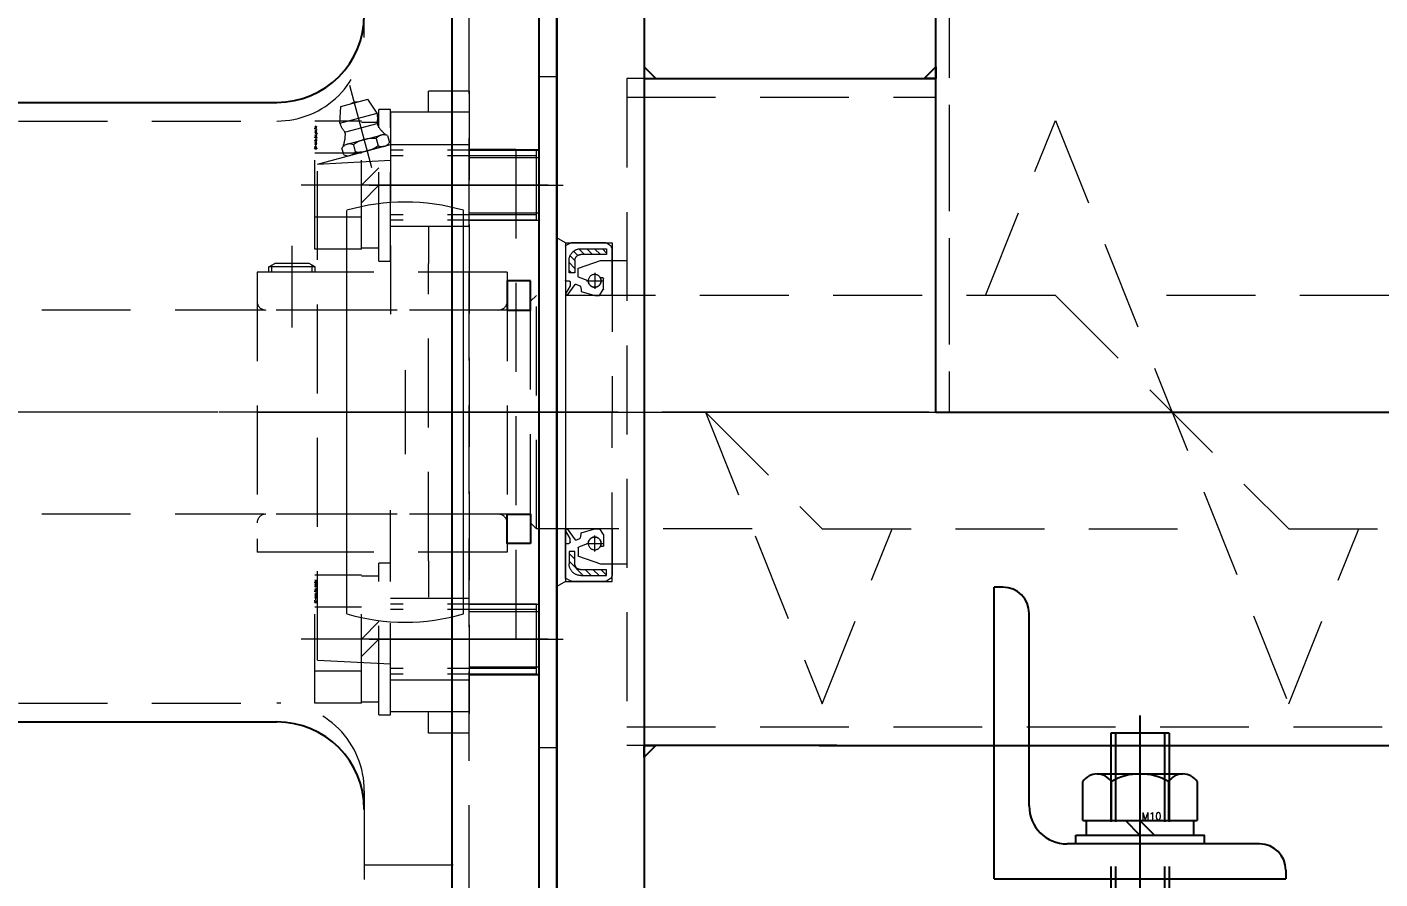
# Model space of a CAD drawing. Header units: millimetres. Extents: x 0 to 38884, y -3675 to 8056.
# Drawn here: x 3265 to 3496.9, y 1732.4 to 1878.4 of the extents above; entities that cross this region are included whole.
import ezdxf
from ezdxf import colors
from ezdxf.entities.mleader import LeaderData, LeaderLine
from ezdxf.enums import TextEntityAlignment as Align
from ezdxf.math import Vec2, Vec3

# ---------------------------------------------------------------- set-up
doc = ezdxf.new("R2010")
doc.units = ezdxf.units.MM
doc.header["$LTSCALE"] = 2.4
doc.header["$PDMODE"] = 99
doc.header["$PDSIZE"] = 1
doc.linetypes.add('CENTER2', pattern=[28.575, 19.05, -3.175, 3.175, -3.175])
doc.linetypes.add('HIDDEN', pattern=[9.525, 6.35, -3.175])
for name, color, linetype, lineweight in [('04_HIDDEN', 2, 'HIDDEN', 13), ('05_CENTER', 4, 'CENTER2', 13), ('08_DIM', 3, 'Continuous', 13)]:
    doc.layers.add(name, color=color, linetype=linetype, lineweight=lineweight)
doc.layers.add('10_DRAFT', color=8, linetype='Continuous', lineweight=0, plot=False)
doc.styles.add('KSS_TXT', font='txt.shx', dxfattribs={"bigfont": 'extfont2.shx'})
doc.styles.add('KSS_TXT_L', font='txt.shx', dxfattribs={"height": 3, "bigfont": 'extfont2.shx'})
doc.styles.get("Standard").update_dxf_attribs({"font": 'txt.shx', "bigfont": 'extfont2.shx'})
doc.dimstyles.new('KSS_DIM', dxfattribs={"dimscale": 2, "dimtxt": 3, "dimasz": 2.5, "dimexe": 1.25, "dimexo": 0.625, "dimtad": 1, "dimdsep": 46, "dimtxsty": 'KSS_TXT', "dimblk": 'OPEN30', "dimcen": 0, "dimazin": 2, "dimtfac": 0.75, "dimtmove": 0, "dimatfit": 3, "dimldrblk": 'OPEN30', "dimfxl": 1.25, "dimtolj": 1, "dimarcsym": 0})
pattern_1 = [(45, (-7949.1725, -399.9912), (-0.67351921, 0.67351921), [])]

# ---------------------------------------------------------------- blocks, each defined once
blk = doc.blocks.new('AM_BALLOON1')
at = {"transparency": 16777216}
blk.add_circle((0, 0), 5, dxfattribs=at)
blk.add_attdef('B_NUMBER', text='', height=3, dxfattribs=at).set_placement((0, 0), align=Align.MIDDLE_CENTER)
blk = doc.blocks.new('_OPEN')
at = {"color": 0, "linetype": 'ByBlock'}
for p, q in [((-1, 0.167), (0, 0)), ((0, 0), (-1, -0.167)), ((0, 0), (-1, 0))]:
    blk.add_line(p, q, dxfattribs=at)
blk = doc.blocks.new('AE2369A0a_1')
h = blk.add_hatch()
h.set_pattern_fill('ANSI31', color=0, scale=0.3)
h.set_pattern_definition(pattern_1)
edge = h.paths.add_edge_path()
edge.add_line((-0.61, 26), (-0.61, 23.89))
edge.add_line((-0.61, 23.89), (-1.61, 23.89))
edge.add_line((-1.61, 23.89), (-1.61, 26))
edge.add_arc((-2.61, 26), 1, 0, 90)
edge.add_line((-2.61, 27), (-7.05, 27))
edge.add_line((-7.05, 27), (-7.05, 28))
edge.add_line((-7.05, 28), (-2.61, 28))
edge.add_arc((-2.61, 26), 2, 0, 90, ccw=False)
h = blk.add_hatch()
h.set_pattern_fill('ANSI31', color=0, scale=0.3)
h.set_pattern_definition(pattern_1)
edge = h.paths.add_edge_path()
edge.add_line((-0.61, -26), (-0.61, -23.89))
edge.add_line((-0.61, -23.89), (-1.61, -23.89))
edge.add_line((-1.61, -23.89), (-1.61, -26))
edge.add_arc((-2.61, -26), 1, 270, 360, ccw=False)
edge.add_line((-2.61, -27), (-7.05, -27))
edge.add_line((-7.05, -27), (-7.05, -28))
edge.add_line((-7.05, -28), (-2.61, -28))
edge.add_arc((-2.61, -26), 2, 270, 360)
at = {"color": 0}
for p, q in [((-8, 28), (-7.86, 28.21)), ((-8, 26.1), (-8, 28)), ((-7.86, 28.21), (-7.86, 28.4)), ((-7.76, 28.5), (-7.72, 28.5)), ((-7.72, 28.5), (-7.03, 28.98)), ((-6.97, 29), (-1.02, 29)), ((-0.98, 28.99), (-0.06, 28.53)), ((0, 28.44), (0, 22.6)), ((-6.02, 26), (-7.9, 26)), ((-2.24, 24.69), (-5.98, 25.99)), ((-5, 23.88), (-5, 21.13)), ((-2.17, 23.24), (-2.17, 24.6)), ((-6.5, 21.04), (-6.5, 22.92)), ((-5.84, 20), (-6.48, 20.99)), ((-6.4, 23.02), (-5.97, 23.02)), ((-3.62, 22.5), (-6.38, 22.5)), ((-3.9, 22.5), (-2.24, 23.15)), ((-2.55, 21.53), (-2.67, 20.99)), ((-2.67, 20.99), (-2.67, 20.66)), ((-1.77, 21.92), (-2.46, 21.63)), ((-0.29, 20), (-1.65, 21.88)), ((-0.8, 22.25), (-0.8, 21.67)), ((-0.8, 21.67), (0, 20.28)), ((-0.1, 22.5), (-0.55, 22.5)), ((-5, 20), (-5.84, 20)), ((-2.67, 20.66), (-5, 20)), ((0, 20.28), (-0.29, 20)), ((-5.84, -20), (-6.48, -20.99)), ((-5, -20), (-5.84, -20)), ((-2.67, -20.66), (-5, -20)), ((-2.67, -20.99), (-2.67, -20.66)), ((-0.29, -20), (-1.65, -21.88)), ((-0.8, -21.67), (0, -20.28)), ((0, -20.28), (-0.29, -20)), ((-6.5, -21.04), (-6.5, -22.92)), ((-6.4, -23.02), (-5.97, -23.02)), ((-3.62, -22.5), (-6.38, -22.5)), ((-5, -23.88), (-5, -21.13)), ((-3.9, -22.5), (-2.24, -23.15)), ((-2.55, -21.53), (-2.67, -20.99)), ((-1.77, -21.92), (-2.46, -21.63)), ((-0.8, -22.25), (-0.8, -21.67)), ((-0.1, -22.5), (-0.55, -22.5)), ((0, -28.44), (0, -22.6)), ((-2.24, -24.69), (-5.98, -25.99)), ((-2.17, -23.24), (-2.17, -24.6)), ((-8, -26.1), (-8, -28)), ((-6.02, -26), (-7.9, -26)), ((-8, -28), (-7.86, -28.21)), ((-7.86, -28.21), (-7.86, -28.4)), ((-7.76, -28.5), (-7.72, -28.5)), ((-7.72, -28.5), (-7.03, -28.98)), ((-6.97, -29), (-1.02, -29)), ((-0.98, -28.99), (-0.06, -28.53))]:
    blk.add_line(p, q, dxfattribs=at)
for points in [[(-8, 20), (-8, 26.1), (-8, 28), (-7.86, 28.21), (-7.86, 28.4, -0.414214), (-7.76, 28.5), (-7.72, 28.5), (-7.03, 28.98, -0.152216), (-6.97, 29), (-1.02, 29, -0.116434), (-0.98, 28.99), (-0.06, 28.53, -0.284079), (0, 28.44), (0, 22.6), (0, 20)], [(-8, -20), (-8, -26.1), (-8, -28), (-7.86, -28.21), (-7.86, -28.4, 0.414214), (-7.76, -28.5), (-7.72, -28.5), (-7.03, -28.98, 0.152216), (-6.97, -29), (-1.02, -29, 0.116434), (-0.98, -28.99), (-0.06, -28.53, 0.284079), (0, -28.44), (0, -22.6), (0, -20)]]:
    blk.add_lwpolyline(points, format="xyb", dxfattribs=at)
for points in [[(-7.05, 27), (-2.61, 27, -0.414214), (-1.61, 26), (-1.61, 23.89), (-0.61, 23.89), (-0.61, 26, 0.414214), (-2.61, 28), (-7.05, 28)], [(-7.05, -27), (-2.61, -27, 0.414214), (-1.61, -26), (-1.61, -23.89), (-0.61, -23.89), (-0.61, -26, -0.414214), (-2.61, -28), (-7.05, -28)]]:
    blk.add_lwpolyline(points, format="xyb", close=True, dxfattribs=at)
for centre in [(-5, 22.5), (-5, -22.5)]:
    blk.add_circle(centre, 1.1, dxfattribs=at)
for centre, radius, start, end in [((-7.76, 28.4), 0.1, 90, 180), ((-6.97, 28.9), 0.1, 90, 124.6196), ((-1.02, 28.9), 0.1, 63.4349, 90), ((-0.1, 28.44), 0.1, 0, 63.4349), ((-7.9, 26.1), 0.1, 180, 270), ((-6.02, 25.9), 0.1, 70.7852, 90), ((-2.27, 24.6), 0.1, 360, 70.7852), ((-2.27, 23.24), 0.1, 291.3398, 0), ((-6.4, 22.92), 0.1, 90, 180), ((-6.4, 21.04), 0.1, 180, 213.1298), ((-5, 22.5), 1.1, 151.8115, 360), ((-2.4, 21.5), 0.15, 112.1154, 167.0125), ((-1.73, 21.82), 0.1, 35.7815, 112.1154), ((-0.55, 22.25), 0.25, 90, 180), ((-0.1, 22.6), 0.1, 270, 360), ((-6.4, -21.04), 0.1, 146.8702, 180), ((-6.4, -22.92), 0.1, 180, 270), ((-5, -22.5), 1.1, 0, 208.1885), ((-2.4, -21.5), 0.15, 192.9875, 247.8846), ((-2.27, -23.24), 0.1, 360, 68.6602), ((-1.73, -21.82), 0.1, 247.8846, 324.2185), ((-0.55, -22.25), 0.25, 180, 270), ((-0.1, -22.6), 0.1, 0, 90), ((-2.27, -24.6), 0.1, 289.2148, 0), ((-7.9, -26.1), 0.1, 90, 180), ((-6.02, -25.9), 0.1, 270, 289.2148), ((-7.76, -28.4), 0.1, 180, 270), ((-6.97, -28.9), 0.1, 235.3804, 270), ((-1.02, -28.9), 0.1, 270, 296.5651), ((-0.1, -28.44), 0.1, 296.5651, 360)]:
    blk.add_arc(centre, radius, start, end, dxfattribs=at)
at = {"layer": '10_DRAFT'}
blk.add_line((0, 0), (-8, 0), dxfattribs=at)
for points in [[(-8, 20), (0, 20)], [(-8, -20), (0, -20)]]:
    blk.add_lwpolyline(points, dxfattribs=at)
blk = doc.blocks.new('_Open30')
at = {"color": 0, "linetype": 'ByBlock', "lineweight": -2}
for p, q in [((-1, 0.2679), (0, 0)), ((0, 0), (-1, -0.2679)), ((0, 0), (-1, 0))]:
    blk.add_line(p, q, dxfattribs=at)
blk = doc.blocks.new('*D315')
at = {"layer": '08_DIM', "color": 0, "lineweight": -2, "transparency": 16777216}
for p, q in [((3035.8, 1841.62), (3035.8, 2731.99)), ((3620.8, 2713.24), (3620.8, 2731.99)), ((3595.8, 2719.49), (3060.8, 2719.49))]:
    blk.add_line(p, q, dxfattribs=at)
at = {"layer": 'Defpoints', "color": 0, "transparency": 16777216}
for p in [(3035.8, 2719.49), (3620.8, 2706.99), (3035.8, 1835.37)]:
    blk.add_point(p, dxfattribs=at)
at = {"layer": '08_DIM', "color": 0, "lineweight": -2, "transparency": 16777216, "xscale": 25, "yscale": 25, "zscale": 25, "rotation": 180}
blk.add_blockref('_Open30', (3035.8, 2719.49), dxfattribs=at)
at = {"layer": '08_DIM', "color": 0, "lineweight": -2, "transparency": 16777216, "xscale": 25, "yscale": 25, "zscale": 25}
blk.add_blockref('_Open30', (3620.8, 2719.49), dxfattribs=at)
at = {"layer": '08_DIM', "color": 0, "transparency": 16777216, "insert": (3328.3, 2740.78), "char_height": 30, "attachment_point": 5, "style": 'KSS_TXT'}
blk.add_mtext('\\A1;585', dxfattribs=at)
blk = doc.blocks.new('A$C5B70685D_1')
at = {"color": 0}
for p, q in [((1.5, 50), (0, 50)), ((0, 0), (0, 50)), ((6, 12.5), (6, 45.5)), ((45.5, 6), (12.5, 6)), ((0, 0), (50, 0)), ((50, 1.5), (50, 0))]:
    blk.add_line(p, q, dxfattribs=at)
for centre, radius, start, end in [((1.5, 45.5), 4.5, 0, 90), ((12.5, 12.5), 6.5, 180, 270), ((45.5, 1.5), 4.5, 0, 90)]:
    blk.add_arc(centre, radius, start, end, dxfattribs=at)
blk = doc.blocks.new('A$C505301D7_1')
at = {"color": 0}
for p, q in [((65, 0), (65, 324)), ((15, 57.15), (65, 57.15)), ((65, 0), (465, 0)), ((45, -57.15), (15, -57.15)), ((48, -57.15), (45, -57.15)), ((45, -57.15), (48, -57.15)), ((48, -57.15), (692, -57.15))]:
    blk.add_line(p, q, dxfattribs=at)
blk.add_lwpolyline([(0, 115), (15, 115), (15, -115), (0, -115)], close=True, dxfattribs=at)
at = {"color": 3}
for points in [[(15, 57.15), (17, 57.15), (17, 57.15), (15, 59.15)], [(65, 57.15), (63, 57.15), (63, 57.15), (65, 59.15)], [(15, -57.15), (17, -57.15), (17, -57.15), (15, -59.15)]]:
    blk.add_lwpolyline(points, close=True, dxfattribs=at)
at = {"layer": '04_HIDDEN'}
for p, q in [((67.3, 327), (67.3, 0)), ((67.3, 324), (67.3, 0)), ((12, 57.15), (12, -57.15)), ((15, 57.15), (12, 57.15)), ((12, 53.95), (65, 53.95)), ((1.5, 29), (0, 29.87)), ((9.5, 29), (9.5, 0)), ((9.5, 26), (12, 26)), ((9.5, -29), (9.5, 0)), ((9.5, -26), (12, -26)), ((1.5, -29), (0, -29.87)), ((12, -53.95), (1161, -53.95)), ((15, -57.15), (12, -57.15))]:
    blk.add_line(p, q, dxfattribs=at)
for points in [[(1.5, 29), (9.5, 29)], [(1.5, -29), (9.5, -29)]]:
    blk.add_lwpolyline(points, dxfattribs=at)
at = {"layer": '05_CENTER'}
blk.add_line((100, -86.9), (100, -67.11), dxfattribs=at)
at = {"layer": '10_DRAFT'}
for p, q in [((1.5, 29), (1.5, -29)), ((-9.04, 0), (1174.72, 0))]:
    blk.add_line(p, q, dxfattribs=at)
blk.add_blockref('A$C5B70685D_1', (75, -80))
blk = doc.blocks.new('A$C5CF003DA_1')
blk.add_blockref('A$C505301D7_1', (0, 0))
blk = doc.blocks.new('A$C1A3C2C0C_1_1_1')
at = {"color": 0, "linetype": 'CENTER2'}
blk.add_line((0, -34), (0, 14), dxfattribs=at)
at = {"color": 0}
for p, q in [((-9.81, 11), (9.81, 11)), ((-9.81, 4), (-9.81, 11)), ((-4.91, 4), (-4.91, 11)), ((4.91, 4), (4.91, 11)), ((9.81, 4), (9.81, 11)), ((9.81, 4), (-9.81, 4)), ((-9.25, 4), (-9.25, 1.5)), ((0, 1.5), (-2.5, 4)), ((0, 4), (2.5, 1.5)), ((9.25, 1.5), (9.25, 4)), ((-11, 1.5), (11, 1.5)), ((-11, 1.5), (-11, 0)), ((11, 0), (11, 1.5)), ((-11, 0), (11, 0))]:
    blk.add_line(p, q, dxfattribs=at)
at = {"color": 0, "linetype": 'HIDDEN'}
for p, q in [((-5, -31), (-5, 0)), ((-4.19, -31), (-4.19, 0)), ((4.19, -31), (4.19, 0)), ((5, -31), (5, 0)), ((-5, -31), (5, -31))]:
    blk.add_line(p, q, dxfattribs=at)
at = {"layer": '10_DRAFT', "style": 'KSS_TXT_L'}
blk.add_text('BT-M10x35L,SW,PW', height=0.3, dxfattribs=at).set_placement((5.1, 10.66))
blk = doc.blocks.new('M10Nza_1_1_1')
at = {"color": 0}
for p, q in [((-7.35, 12), (7.35, 12)), ((-9.8, 4), (-9.8, 10.69)), ((-4.9, 4), (-4.9, 10.69)), ((4.9, 10.69), (4.9, 4)), ((9.8, 10.69), (9.8, 4)), ((-9.8, 4), (9.8, 4)), ((-9.2, 1.5), (-9.2, 4)), ((0, 1.5), (-2.5, 4)), ((0, 4), (2.5, 1.5)), ((9.2, 4), (9.2, 1.5))]:
    blk.add_line(p, q, dxfattribs=at)
at = {"color": 0, "linetype": 'CENTER2'}
blk.add_line((0, 12), (0, 0), dxfattribs=at)
at = {"color": 0}
blk.add_lwpolyline([(-11, 1.5), (11, 1.5), (11, 0), (-11, 0)], close=True, dxfattribs=at)
for centre, radius, start, end in [((-7.35, 9.06), 2.94, 33.626, 146.374), ((0, 2.2), 9.8, 60, 120), ((7.35, 9.06), 2.94, 33.626, 146.374)]:
    blk.add_arc(centre, radius, start, end, dxfattribs=at)
at = {"layer": '10_DRAFT', "style": 'KSS_TXT'}
blk.add_text('M10', height=1.25, dxfattribs=at).set_placement((0.26, 4.12))
blk = doc.blocks.new('A$C524B3920_1')
at = {"layer": '05_CENTER'}
blk.add_line((-600, -12.4), (-600, 6.43), dxfattribs=at)
blk = doc.blocks.new('A$C741D14CE_1')
at = {"rotation": 180}
blk.add_blockref('A$C1A3C2C0C_1_1_1', (-600, -6), dxfattribs=at)
for name, p in [('M10Nza_1_1_1', (-600, 6)), ('A$C524B3920_1', (0, 0))]:
    blk.add_blockref(name, p)
blk = doc.blocks.new('*D468')
at = {"layer": '08_DIM', "color": 0, "lineweight": -2, "transparency": 16777216}
for p, q in [((3364.55, 2142.37), (2806.5, 2142.37)), ((2819, 1837.37), (2819, 2117.37)), ((3029.55, 1812.37), (2806.5, 1812.37))]:
    blk.add_line(p, q, dxfattribs=at)
at = {"layer": 'Defpoints', "color": 0, "transparency": 16777216}
for p in [(2819, 2142.37), (3370.8, 2142.37), (3035.8, 1812.37)]:
    blk.add_point(p, dxfattribs=at)
at = {"layer": '08_DIM', "color": 0, "lineweight": -2, "transparency": 16777216, "xscale": 25, "yscale": 25, "zscale": 25}
for p, rotation in [((2819, 2142.37), 90), ((2819, 1812.37), 270)]:
    blk.add_blockref('_Open30', p, dxfattribs=dict(at, rotation=rotation))
at = {"layer": '08_DIM', "color": 0, "transparency": 16777216, "insert": (2797.75, 1977.37), "char_height": 30, "attachment_point": 5, "rotation": 90, "style": 'KSS_TXT'}
blk.add_mtext('\\A1;330', dxfattribs=at)
blk = doc.blocks.new('A$C02B163D6_1')
at = {"color": 0}
for p, q in [((-150, 82.6), (-165, 82.6)), ((-15, 82.6), (-30, 82.6)), ((-135, 53.09), (-45, 53.09)), ((-135, -53.09), (-45, -53.09)), ((-150, -82.6), (-165, -82.6)), ((-15, -82.6), (-30, -82.6))]:
    blk.add_line(p, q, dxfattribs=at)
for points in [[(-180, 115), (-165, 115), (-165, -115), (-180, -115)], [(-15, -115), (0, -115), (0, 115), (-15, 115)]]:
    blk.add_lwpolyline(points, close=True, dxfattribs=at)
at = {"color": 3}
for points in [[(-165, 82.6), (-163, 82.6), (-163, 82.6), (-165, 84.6)], [(-15, 82.6), (-17, 82.6), (-17, 82.6), (-15, 84.6)], [(-165, -82.6), (-163, -82.6), (-163, -82.6), (-165, -84.6)], [(-15, -82.6), (-17, -82.6), (-17, -82.6), (-15, -84.6)]]:
    blk.add_lwpolyline(points, close=True, dxfattribs=at)
at = {"color": 0}
for centre, start, end in [((-135, 68.09), 180, 270), ((-45, 68.09), 270, 0), ((-135, -68.09), 90, 180), ((-45, -68.09), 0, 90)]:
    blk.add_arc(centre, 15, start, end, dxfattribs=at)
at = {"layer": '04_HIDDEN'}
for p, q in [((-180, 101.5), (-165, 101.5)), ((-180, 88.5), (-165, 88.5)), ((-165, 82.6), (-168, 82.6)), ((-168, -82.6), (-168, 82.6)), ((-15, 82.6), (-12, 82.6)), ((-12, -82.6), (-12, 82.6)), ((-168, 77.6), (-150, 77.6)), ((-30, 77.6), (-12, 77.6)), ((-12, 44.89), (0, 44.89)), ((-12, 43.64), (0, 43.64)), ((-12, 34.14), (0, 34.14)), ((-12, 32.89), (0, 32.89)), ((-168, 31), (-180, 31)), ((-168, -31), (-180, -31)), ((-12, -32.89), (0, -32.89)), ((-12, -34.14), (0, -34.14)), ((-12, -43.64), (0, -43.64)), ((-12, -44.89), (0, -44.89)), ((-168, -77.6), (-150, -77.6)), ((-30, -77.6), (-12, -77.6)), ((-165, -82.6), (-168, -82.6)), ((-15, -82.6), (-12, -82.6)), ((-180, -88.5), (-165, -88.5)), ((-180, -101.5), (-165, -101.5))]:
    blk.add_line(p, q, dxfattribs=at)
at = {"layer": '04_HIDDEN', "color": 9}
for p, q in [((-12, 45), (0, 45)), ((-12, -45), (0, -45))]:
    blk.add_line(p, q, dxfattribs=at)
at = {"layer": '04_HIDDEN'}
for points in [[(-150, 82.6), (-150, 64.88, 0.414214), (-135, 49.88), (-45, 49.88, 0.414214), (-30, 64.88), (-30, 82.6)], [(-150, -82.6), (-150, -64.88, -0.414214), (-135, -49.88), (-45, -49.88, -0.414214), (-30, -64.88), (-30, -82.6)]]:
    blk.add_lwpolyline(points, format="xyb", dxfattribs=at)
at = {"layer": '05_CENTER'}
for p, q in [((-22.37, 100), (7.26, 100)), ((-157.63, 95), (-187.26, 95)), ((-16.14, 38.89), (4.12, 38.89)), ((6, 0), (-186.3, 0)), ((-16.14, -38.89), (4.12, -38.89)), ((-157.63, -95), (-187.26, -95)), ((-22.37, -100), (7.26, -100))]:
    blk.add_line(p, q, dxfattribs=at)
blk = doc.blocks.new('MUCFC207c_1')
at = {"color": 0, "linetype": 'CENTER2'}
for p, q in [((-16.72, 41.88), (-20.5, 55.98)), ((-17.16, 38.89), (3.27, 38.89)), ((-30.4, 28.5), (-30.4, 14.5)), ((-17.16, -38.89), (3.27, -38.89))]:
    blk.add_line(p, q, dxfattribs=at)
at = {"color": 0}
for p, q in [((-22.02, 52.37), (-17.38, 53.61)), ((-15.81, 51.23), (-17.38, 53.61)), ((0, 55), (-7, 55)), ((-7, 51.39), (-7, 55)), ((0, 55), (0, -55)), ((-22.19, 49.53), (-22.02, 52.37)), ((-22.19, 49.53), (-15.81, 51.23)), ((0, 51.39), (-13.5, 51.39)), ((-13.5, 51.39), (-13.5, 16.79)), ((-15.84, 49.42), (-21.25, 47.97)), ((-20.95, 45.92), (-15.09, 47.49)), ((-15.97, 46.87), (-15.64, 45.66)), ((-14.02, 47.4), (-13.69, 46.18)), ((-26, 42.5), (-13.5, 45.85)), ((-21.5, 44.09), (-21.83, 45.31)), ((-14.57, 45.56), (-20.43, 43.99)), ((-19.87, 45.83), (-19.55, 44.61)), ((8, 45), (0, 45)), ((8, 45), (8, -45)), ((-26, 42.5), (-13.5, 43.16)), ((-26, -42.5), (-26, 42.5)), ((-7, 31.72), (-7, 25.5)), ((-26, 24), (-36.4, 24)), ((-36.4, 24), (-36.4, -24)), ((-34.4, 24.9), (-33.36, 25.5)), ((-26.4, 24.9), (-34.4, 24.9)), ((-34.4, 24), (-34.4, 24.9)), ((-33.85, 24), (-33.85, 25.22)), ((-27.44, 25.5), (-33.36, 25.5)), ((-26.4, 24.9), (-27.44, 25.5)), ((-26.95, 24), (-26.95, 25.22)), ((-26.4, 24), (-26.4, 24.9)), ((-7, -25.5), (-7, 25.5)), ((-13.5, -51.39), (-13.5, -16.79)), ((-26, -24), (-36.4, -24)), ((-7, -25.5), (-7, -31.72)), ((-26, -42.5), (-13.5, -43.16)), ((8, -45), (0, -45)), ((0, -51.39), (-13.5, -51.39)), ((-7, -55), (-7, -51.39)), ((0, -55), (-7, -55))]:
    blk.add_line(p, q, dxfattribs=at)
for centre, radius, start, end in [((-19.31, 51.55), 1.59, 84.555, 125.445), ((-19, 50.38), 3.3, 347.9467, 15), ((-19, 50.38), 3.3, 195, 222.0533), ((-14.99, 49.52), 0.8, 167.9467, 210.2157), ((-10.5, 52.14), 6, 210.2157, 230.6802), ((-27.25, 47.65), 6, 339.3198, 359.7843), ((-22.05, 47.63), 0.8, 359.7843, 42.0533), ((-16.54, 41.21), 5.7, 84.2291, 125.7709), ((-14.69, 45.98), 1.56, 64.7398, 145.2602), ((-20.54, 44.41), 1.56, 64.7398, 145.2602), ((-20.83, 45.5), 1.56, 244.7398, 325.2602), ((-18.97, 50.28), 5.7, 264.2291, 305.7709), ((-14.98, 47.07), 1.56, 244.7398, 325.2602)]:
    blk.add_arc(centre, radius, start, end, dxfattribs=at)
at = {"layer": '04_HIDDEN', "color": 0}
for p, q in [((-13.5, 45.89), (0, 45.89)), ((-13.5, 31.89), (0, 31.89)), ((6.5, 24), (-26, 24)), ((6.5, 24), (6.5, -24)), ((5, 17.5), (-34.9, 17.5)), ((5, -17.5), (-34.9, -17.5)), ((6.5, -24), (-26, -24)), ((-13.5, -31.89), (0, -31.89)), ((-13.5, -45.89), (0, -45.89))]:
    blk.add_line(p, q, dxfattribs=at)
for centre, start, end in [((-34.9, 19), 180, 270), ((5, 19), 270, 0), ((-34.9, -19), 90, 180), ((5, -19), 0, 90)]:
    blk.add_arc(centre, 1.5, start, end, dxfattribs=at)
at = {"layer": '10_DRAFT'}
for p, q in [((-21, -34.58), (-21, 34.58)), ((-1, -34.58), (-1, 34.58)), ((-11, 7.21), (-11, -7.21)), ((-36.4, 0), (8, 0))]:
    blk.add_line(p, q, dxfattribs=at)
for start, end in [(73.8724, 106.1276), (253.8724, 286.1276)]:
    blk.add_arc((-11, 0), 36, start, end, dxfattribs=at)
blk = doc.blocks.new('A$C5252492D_1')
at = {"color": 0}
for p, q in [((357, 20), (369, 50)), ((369, 50), (409, -50)), ((279, 19), (280, 20)), ((279, -19), (279, 19)), ((280, -20), (280, 20)), ((369, 20), (280, 20)), ((369, 20), (409, -20)), ((279, 17.5), (1, 17.5)), ((309, 0), (329, -50)), ((309, 0), (329, -20)), ((279, -17.5), (1, -17.5)), ((280, -20), (279, -19)), ((317, -20), (280, -20)), ((329, -50), (341, -20)), ((409, -50), (421, -20))]:
    blk.add_line(p, q, dxfattribs=at)
for points in [[(449, 20), (381, 20)], [(329, -20), (397, -20)], [(409, -20), (477, -20)]]:
    blk.add_lwpolyline(points, dxfattribs=at)
at = {"layer": '05_CENTER'}
blk.add_line((1444.58, 0), (-6, 0), dxfattribs=at)
blk = doc.blocks.new('A$C4DE534E5_2')
at = {"color": 0, "linetype": 'CENTER2'}
blk.add_line((0, -27.01), (0, 15.35), dxfattribs=at)
at = {"color": 0}
for p, q in [((-10.97, 13), (10.97, 13)), ((-10.97, 5), (-10.97, 13)), ((-5.48, 5), (-5.48, 13)), ((5.48, 5), (5.48, 13)), ((10.97, 5), (10.97, 13)), ((-10.97, 5), (10.97, 5)), ((-10.75, 5), (-10.75, 2)), ((0, 2), (-3, 5)), ((0, 5), (3, 2)), ((10.75, 2), (10.75, 5)), ((-13, 2), (13, 2)), ((-13, 2), (-13, 0)), ((-13, 0), (13, 0)), ((13, 0), (13, 2))]:
    blk.add_line(p, q, dxfattribs=at)
at = {"color": 0, "linetype": 'HIDDEN'}
for p, q in [((-6, -25), (-6, 0)), ((-5.05, -25), (-5.05, 0)), ((5.05, -25), (5.05, 0)), ((6, -25), (6, 0)), ((-6, -25), (6, -25))]:
    blk.add_line(p, q, dxfattribs=at)
at = {"layer": '10_DRAFT', "style": 'KSS_TXT_L'}
blk.add_text('BT-M12x30L,SW,PW', height=0.3, dxfattribs=at).set_placement((6.19, 12.66))
blk = doc.blocks.new('A$C1D254277_1')
at = {"color": 0}
for points in [[(4, 22.5), (0, 22.5), (0, 17.5), (4, 17.5)], [(4, -22.5), (0, -22.5), (0, -17.5), (4, -17.5)]]:
    blk.add_lwpolyline(points, close=True, dxfattribs=at)
at = {"layer": '10_DRAFT'}
blk.add_line((0, 0), (4, 0), dxfattribs=at)
blk = doc.blocks.new('A$C33B27836_1')
at = {"color": 3}
blk.add_lwpolyline([(0, 115), (3, 115), (3, -115), (0, -115)], close=True, dxfattribs=at)
at = {"layer": '04_HIDDEN', "color": 3}
for p, q in [((0, 57.5), (3, 57.5)), ((0, -57.5), (3, -57.5))]:
    blk.add_line(p, q, dxfattribs=at)
at = {"layer": '05_CENTER'}
for p, q in [((-7.07, 100), (9.94, 100)), ((-7.07, -100), (9.94, -100))]:
    blk.add_line(p, q, dxfattribs=at)
at = {"layer": '10_DRAFT'}
blk.add_line((0, 0), (3, 0), dxfattribs=at)
blk = doc.blocks.new('A$C56C97FEF_1')
for name in ['A$C02B163D6_1', 'A$C33B27836_1']:
    blk.add_blockref(name, (-3, 0))
at = {"color": 4}
blk.add_blockref('A$C1D254277_1', (-8.5, 0), dxfattribs=at)
at = {"layer": '04_HIDDEN', "color": 4}
blk.add_blockref('MUCFC207c_1', (-15, 0), dxfattribs=at)
at = {"layer": '04_HIDDEN', "rotation": 90}
for p in [(-28.5, 38.89), (-28.5, -38.89)]:
    blk.add_blockref('A$C4DE534E5_2', p, dxfattribs=at)
at = {"layer": '04_HIDDEN'}
blk.add_blockref('A$C5252492D_1', (-283.5, 0), dxfattribs=at)

msp = doc.modelspace()

# ---------------------------------------------------------------- block references
for name, p in [('A$C5CF003DA_1', (3355.8009, 1812.366)), ('A$C56C97FEF_1', (3355.8009, 1812.366)), ('A$C741D14CE_1', (4055.8009, 1732.366))]:
    msp.add_blockref(name, p)
at = {"layer": '04_HIDDEN', "color": 4, "xscale": -1}
msp.add_blockref('AE2369A0a_1', (3357.3009, 1812.366), dxfattribs=at)

# ---------------------------------------------------------------- dimensions: what is measured, and where the dimension line sits
at = {"layer": '08_DIM', "color": 1}
dim = msp.add_linear_dim(base=(3035.8005, 2719.4925), p1=(3620.8009, 2706.9925), p2=(3035.8005, 1835.366), dimstyle='KSS_DIM', override={"dimscale": 10, "dimarcsym": 1}, dxfattribs=at)
dim.commit()
dim.dimension.update_dxf_attribs({"geometry": '*D315', "text_midpoint": (3328.3007, 2740.7842)})
dim = msp.add_linear_dim(base=(2819.0041, 2142.366), p1=(3035.8005, 1812.366), p2=(3370.8009, 2142.366), angle=90, dimstyle='KSS_DIM', override={"dimscale": 10, "dimarcsym": 1}, dxfattribs=at)
dim.commit()
dim.dimension.update_dxf_attribs({"geometry": '*D468', "text_midpoint": (2797.7541, 1977.366)})

# ---------------------------------------------------------------- leaders
at = {"layer": '08_DIM'}
ml = msp.add_multileader_block('Standard', dxfattribs=at)
ml.set_content('AM_BALLOON1', color=256, scale=3)
ml.set_attribute('B_NUMBER', 'B', width=0)
ml.set_leader_properties(color=256, linetype='ByLayer', lineweight=-1)
ml.set_arrow_properties(name='OPEN')
ml.build(insert=Vec2(0, 0))
ml.multileader.update_dxf_attribs({"leader_type": 0, "has_dogleg": 0, "text_right_attachment_type": 6, "dogleg_length": 0, "arrow_head_size": 6, "scale": 3, "block_connection_type": 1})
ctx = ml.context
ctx.base_point, ctx.scale, ctx.char_height, ctx.arrow_head_size, ctx.landing_gap_size, ctx.plane_origin = Vec3(10430.3073, 2738.286), 3, 12, 6, 6, Vec3(10430.3073, 2738.286)
ctx.right_attachment, ctx.attachment_type = 6, 1
notes = []
notes.append((ctx, [(0, (0, 0, 0), (0, 0), (1, 0), 1, [])]))
ctx.block.insert = Vec3(10430.3073, 2738.286)
ml = msp.add_multileader_block('Standard', dxfattribs=at)
ml.set_content('AM_BALLOON1', color=256, scale=3)
ml.set_attribute('B_NUMBER', 'L', width=0)
ml.set_leader_properties(color=256, linetype='ByLayer', lineweight=-1)
ml.set_arrow_properties(name='OPEN')
ml.build(insert=Vec2(0, 0))
ml.multileader.update_dxf_attribs({"leader_type": 0, "has_dogleg": 0, "text_right_attachment_type": 6, "dogleg_length": 0, "arrow_head_size": 6, "scale": 3, "block_connection_type": 1})
ctx = ml.context
ctx.base_point, ctx.scale, ctx.char_height, ctx.arrow_head_size, ctx.landing_gap_size, ctx.plane_origin = Vec3(10446.325, 2647.0109), 3, 12, 6, 6, Vec3(10446.325, 2647.0109)
ctx.right_attachment, ctx.attachment_type = 6, 1
notes.append((ctx, [(0, (0, 0, 0), (0, 0), (1, 0), 1, [])]))
ctx.block.insert = Vec3(10446.325, 2647.0109)
ml = msp.add_multileader_block('Standard', dxfattribs=at)
ml.set_content('AM_BALLOON1', color=256, scale=3)
ml.set_attribute('B_NUMBER', 'I', width=0)
ml.set_leader_properties(color=256, linetype='ByLayer', lineweight=-1)
ml.set_arrow_properties(name='OPEN')
ml.build(insert=Vec2(0, 0))
ml.multileader.update_dxf_attribs({"leader_type": 0, "has_dogleg": 0, "text_right_attachment_type": 6, "dogleg_length": 0, "arrow_head_size": 6, "scale": 3, "block_connection_type": 1})
ctx = ml.context
ctx.base_point, ctx.scale, ctx.char_height, ctx.arrow_head_size, ctx.landing_gap_size, ctx.plane_origin = Vec3(10429.5372, 2608.367), 3, 12, 6, 6, Vec3(10429.5372, 2608.367)
ctx.right_attachment, ctx.attachment_type = 6, 1
notes.append((ctx, [(0, (0, 0, 0), (0, 0), (1, 0), 1, [])]))
ctx.block.insert = Vec3(10429.5372, 2608.367)
ml = msp.add_multileader_block('Standard', dxfattribs=at)
ml.set_content('AM_BALLOON1', color=256, scale=3)
ml.set_attribute('B_NUMBER', 'H', width=0)
ml.set_leader_properties(color=256, linetype='ByLayer', lineweight=-1)
ml.set_arrow_properties(name='OPEN')
ml.build(insert=Vec2(0, 0))
ml.multileader.update_dxf_attribs({"leader_type": 0, "has_dogleg": 0, "text_right_attachment_type": 6, "dogleg_length": 0, "arrow_head_size": 6, "scale": 3, "block_connection_type": 1})
ctx = ml.context
ctx.base_point, ctx.scale, ctx.char_height, ctx.arrow_head_size, ctx.landing_gap_size, ctx.plane_origin = Vec3(10445.8021, 2569.0443), 3, 12, 6, 6, Vec3(10445.8021, 2569.0443)
ctx.right_attachment, ctx.attachment_type = 6, 1
notes.append((ctx, [(0, (0, 0, 0), (0, 0), (1, 0), 1, [])]))
ctx.block.insert = Vec3(10445.8021, 2569.0443)
ml = msp.add_multileader_block('Standard', dxfattribs=at)
ml.set_content('AM_BALLOON1', color=256, scale=3)
ml.set_attribute('B_NUMBER', 'G', width=0)
ml.set_leader_properties(color=256, linetype='ByLayer', lineweight=-1)
ml.set_arrow_properties(name='OPEN')
ml.build(insert=Vec2(0, 0))
ml.multileader.update_dxf_attribs({"leader_type": 0, "has_dogleg": 0, "text_right_attachment_type": 6, "dogleg_length": 0, "arrow_head_size": 6, "scale": 3, "block_connection_type": 1})
ctx = ml.context
ctx.base_point, ctx.scale, ctx.char_height, ctx.arrow_head_size, ctx.landing_gap_size, ctx.plane_origin = Vec3(10453.2259, 2484.8045), 3, 12, 6, 6, Vec3(10453.2259, 2484.8045)
ctx.right_attachment, ctx.attachment_type = 6, 1
notes.append((ctx, [(0, (0, 0, 0), (0, 0), (1, 0), 1, [])]))
ctx.block.insert = Vec3(10453.2259, 2484.8045)
ml = msp.add_multileader_block('Standard', dxfattribs=at)
ml.set_content('AM_BALLOON1', color=256, scale=3)
ml.set_attribute('B_NUMBER', 'M', width=0)
ml.set_leader_properties(color=256, linetype='ByLayer', lineweight=-1)
ml.set_arrow_properties(name='OPEN')
ml.build(insert=Vec2(0, 0))
ml.multileader.update_dxf_attribs({"leader_type": 0, "has_dogleg": 0, "text_right_attachment_type": 6, "dogleg_length": 0, "arrow_head_size": 6, "scale": 3, "block_connection_type": 1})
ctx = ml.context
ctx.base_point, ctx.scale, ctx.char_height, ctx.arrow_head_size, ctx.landing_gap_size, ctx.plane_origin = Vec3(10331.1225, 2418.1205), 3, 12, 6, 6, Vec3(10327.6221, 2438.1106)
ctx.right_attachment, ctx.attachment_type = 6, 1
notes.append((ctx, [(0, (0, 0, 0), (0, 0), (1, 0), 1, [])]))
ctx.block.insert = Vec3(10331.1225, 2418.1205)
ml = msp.add_multileader_block('Standard', dxfattribs=at)
ml.set_content('AM_BALLOON1', color=256, scale=3)
ml.set_attribute('B_NUMBER', 'U', width=0)
ml.set_leader_properties(color=256, linetype='ByLayer', lineweight=-1)
ml.set_arrow_properties(name='OPEN')
ml.build(insert=Vec2(0, 0))
ml.multileader.update_dxf_attribs({"leader_type": 0, "has_dogleg": 0, "text_right_attachment_type": 6, "dogleg_length": 0, "arrow_head_size": 6, "scale": 3, "block_connection_type": 1})
ctx = ml.context
ctx.base_point, ctx.scale, ctx.char_height, ctx.arrow_head_size, ctx.landing_gap_size, ctx.plane_origin = Vec3(10338.3343, 2380.9736), 3, 12, 6, 6, Vec3(10334.834, 2400.9636)
ctx.right_attachment, ctx.attachment_type = 6, 1
notes.append((ctx, [(0, (0, 0, 0), (0, 0), (1, 0), 1, [])]))
ctx.block.insert = Vec3(10338.3343, 2380.9736)
ml = msp.add_multileader_block('Standard', dxfattribs=at)
ml.set_content('AM_BALLOON1', color=256, scale=3)
ml.set_attribute('B_NUMBER', 'C', width=0)
ml.set_leader_properties(color=256, linetype='ByLayer', lineweight=-1)
ml.set_arrow_properties(name='OPEN')
ml.build(insert=Vec2(0, 0))
ml.multileader.update_dxf_attribs({"leader_type": 0, "has_dogleg": 0, "text_right_attachment_type": 6, "dogleg_length": 0, "arrow_head_size": 6, "scale": 3, "block_connection_type": 1})
ctx = ml.context
ctx.base_point, ctx.scale, ctx.char_height, ctx.arrow_head_size, ctx.landing_gap_size, ctx.plane_origin = Vec3(13270.7925, 2153.6438), 3, 12, 6, 6, Vec3(13270.7925, 2153.6438)
ctx.right_attachment, ctx.attachment_type = 6, 1
notes.append((ctx, [(0, (0, 0, 0), (0, 0), (1, 0), 1, [])]))
ctx.block.insert = Vec3(13270.7925, 2153.6438)
ml = msp.add_multileader_block('Standard', dxfattribs=at)
ml.set_content('AM_BALLOON1', color=256, scale=3)
ml.set_attribute('B_NUMBER', 'I', width=0)
ml.set_leader_properties(color=256, linetype='ByLayer', lineweight=-1)
ml.set_arrow_properties(name='OPEN')
ml.build(insert=Vec2(0, 0))
ml.multileader.update_dxf_attribs({"leader_type": 0, "has_dogleg": 0, "text_right_attachment_type": 6, "dogleg_length": 0, "arrow_head_size": 6, "scale": 3, "block_connection_type": 1})
ctx = ml.context
ctx.base_point, ctx.scale, ctx.char_height, ctx.arrow_head_size, ctx.landing_gap_size, ctx.plane_origin = Vec3(9130.4289, 1934.0229), 3, 12, 6, 6, Vec3(9130.4289, 1934.0229)
ctx.right_attachment, ctx.attachment_type = 6, 1
notes.append((ctx, [(0, (0, 0, 0), (0, 0), (1, 0), 1, [])]))
ctx.block.insert = Vec3(9130.4289, 1934.0229)
ml = msp.add_multileader_block('Standard', dxfattribs=at)
ml.set_content('AM_BALLOON1', color=256, scale=3)
ml.set_attribute('B_NUMBER', 'I', width=0)
ml.set_leader_properties(color=256, linetype='ByLayer', lineweight=-1)
ml.set_arrow_properties(name='OPEN')
ml.build(insert=Vec2(0, 0))
ml.multileader.update_dxf_attribs({"leader_type": 0, "has_dogleg": 0, "text_right_attachment_type": 6, "dogleg_length": 0, "arrow_head_size": 6, "scale": 3, "block_connection_type": 1})
ctx = ml.context
ctx.base_point, ctx.scale, ctx.char_height, ctx.arrow_head_size, ctx.landing_gap_size, ctx.plane_origin = Vec3(13741.5477, 1901.073), 3, 12, 6, 6, Vec3(13741.5477, 1901.073)
ctx.right_attachment, ctx.attachment_type = 6, 1
notes.append((ctx, [(0, (0, 0, 0), (0, 0), (1, 0), 1, [])]))
ctx.block.insert = Vec3(13741.5477, 1901.073)
ml = msp.add_multileader_block('Standard', dxfattribs=at)
ml.set_content('AM_BALLOON1', color=256, scale=3)
ml.set_attribute('B_NUMBER', 'H', width=0)
ml.set_leader_properties(color=256, linetype='ByLayer', lineweight=-1)
ml.set_arrow_properties(name='OPEN')
ml.build(insert=Vec2(0, 0))
ml.multileader.update_dxf_attribs({"leader_type": 0, "has_dogleg": 0, "text_right_attachment_type": 6, "dogleg_length": 0, "arrow_head_size": 6, "scale": 3, "block_connection_type": 1})
ctx = ml.context
ctx.base_point, ctx.scale, ctx.char_height, ctx.arrow_head_size, ctx.landing_gap_size, ctx.plane_origin = Vec3(9110.9959, 1896.5673), 3, 12, 6, 6, Vec3(9110.9959, 1896.5673)
ctx.right_attachment, ctx.attachment_type = 6, 1
notes.append((ctx, [(0, (0, 0, 0), (0, 0), (1, 0), 1, [])]))
ctx.block.insert = Vec3(9110.9959, 1896.5673)
ml = msp.add_multileader_block('Standard', dxfattribs=at)
ml.set_content('AM_BALLOON1', color=256, scale=3)
ml.set_attribute('B_NUMBER', 'G', width=0)
ml.set_leader_properties(color=256, linetype='ByLayer', lineweight=-1)
ml.set_arrow_properties(name='OPEN')
ml.build(insert=Vec2(0, 0))
ml.multileader.update_dxf_attribs({"leader_type": 0, "has_dogleg": 0, "text_right_attachment_type": 6, "dogleg_length": 0, "arrow_head_size": 6, "scale": 3, "block_connection_type": 1})
ctx = ml.context
ctx.base_point, ctx.scale, ctx.char_height, ctx.arrow_head_size, ctx.landing_gap_size, ctx.plane_origin = Vec3(9032.0192, 1860.6127), 3, 12, 6, 6, Vec3(9032.0192, 1860.6127)
ctx.right_attachment, ctx.attachment_type = 6, 1
notes.append((ctx, [(0, (0, 0, 0), (0, 0), (1, 0), 1, [])]))
ctx.block.insert = Vec3(9032.0192, 1860.6127)
ml = msp.add_multileader_block('Standard', dxfattribs=at)
ml.set_content('AM_BALLOON1', color=256, scale=3)
ml.set_attribute('B_NUMBER', 'H', width=0)
ml.set_leader_properties(color=256, linetype='ByLayer', lineweight=-1)
ml.set_arrow_properties(name='OPEN')
ml.build(insert=Vec2(0, 0))
ml.multileader.update_dxf_attribs({"leader_type": 0, "has_dogleg": 0, "text_right_attachment_type": 6, "dogleg_length": 0, "arrow_head_size": 6, "scale": 3, "block_connection_type": 1})
ctx = ml.context
ctx.base_point, ctx.scale, ctx.char_height, ctx.arrow_head_size, ctx.landing_gap_size, ctx.plane_origin = Vec3(13758.3489, 1860.4698), 3, 12, 6, 6, Vec3(13758.3489, 1860.4698)
ctx.right_attachment, ctx.attachment_type = 6, 1
notes.append((ctx, [(0, (0, 0, 0), (0, 0), (1, 0), 1, [])]))
ctx.block.insert = Vec3(13758.3489, 1860.4698)
ml = msp.add_multileader_block('Standard', dxfattribs=at)
ml.set_content('AM_BALLOON1', color=256, scale=3)
ml.set_attribute('B_NUMBER', 'G', width=0)
ml.set_leader_properties(color=256, linetype='ByLayer', lineweight=-1)
ml.set_arrow_properties(name='OPEN')
ml.build(insert=Vec2(0, 0))
ml.multileader.update_dxf_attribs({"leader_type": 0, "has_dogleg": 0, "text_right_attachment_type": 6, "dogleg_length": 0, "arrow_head_size": 6, "scale": 3, "block_connection_type": 1})
ctx = ml.context
ctx.base_point, ctx.scale, ctx.char_height, ctx.arrow_head_size, ctx.landing_gap_size, ctx.plane_origin = Vec3(13765.7727, 1776.2299), 3, 12, 6, 6, Vec3(13765.7727, 1776.2299)
ctx.right_attachment, ctx.attachment_type = 6, 1
notes.append((ctx, [(0, (0, 0, 0), (0, 0), (1, 0), 1, [])]))
ctx.block.insert = Vec3(13765.7727, 1776.2299)
ml = msp.add_multileader_block('Standard', dxfattribs=at)
ml.set_content('AM_BALLOON1', color=256, scale=3)
ml.set_attribute('B_NUMBER', 'E', width=0)
ml.set_leader_properties(color=256, linetype='ByLayer', lineweight=-1)
ml.set_arrow_properties(name='OPEN')
ml.build(insert=Vec2(0, 0))
ml.multileader.update_dxf_attribs({"leader_type": 0, "has_dogleg": 0, "text_right_attachment_type": 6, "dogleg_length": 0, "arrow_head_size": 6, "scale": 3, "block_connection_type": 1})
ctx = ml.context
ctx.base_point, ctx.scale, ctx.char_height, ctx.arrow_head_size, ctx.landing_gap_size, ctx.plane_origin = Vec3(9060.6861, 1741.6105), 3, 12, 6, 6, Vec3(9060.6861, 1741.6105)
ctx.right_attachment, ctx.attachment_type = 6, 1
notes.append((ctx, [(0, (0, 0, 0), (0, 0), (1, 0), 1, [])]))
ctx.block.insert = Vec3(9060.6861, 1741.6105)
for ctx, leaders in notes:
    for number, flags, end, landing, length, lines in leaders:
        leader = LeaderData()
        leader.index, (leader.has_last_leader_line, leader.has_dogleg_vector, leader.attachment_direction) = number, flags
        leader.last_leader_point, leader.dogleg_vector, leader.dogleg_length = Vec3(end), Vec3(landing), length
        for number, points, colour, breaks in lines:
            line = LeaderLine()
            line.index, line.vertices, line.color, line.breaks = number, Vec3.list(points), colors.encode_raw_color(colour), breaks
            leader.lines.append(line)
        ctx.leaders.append(leader)

doc.saveas('drawing.dxf')
